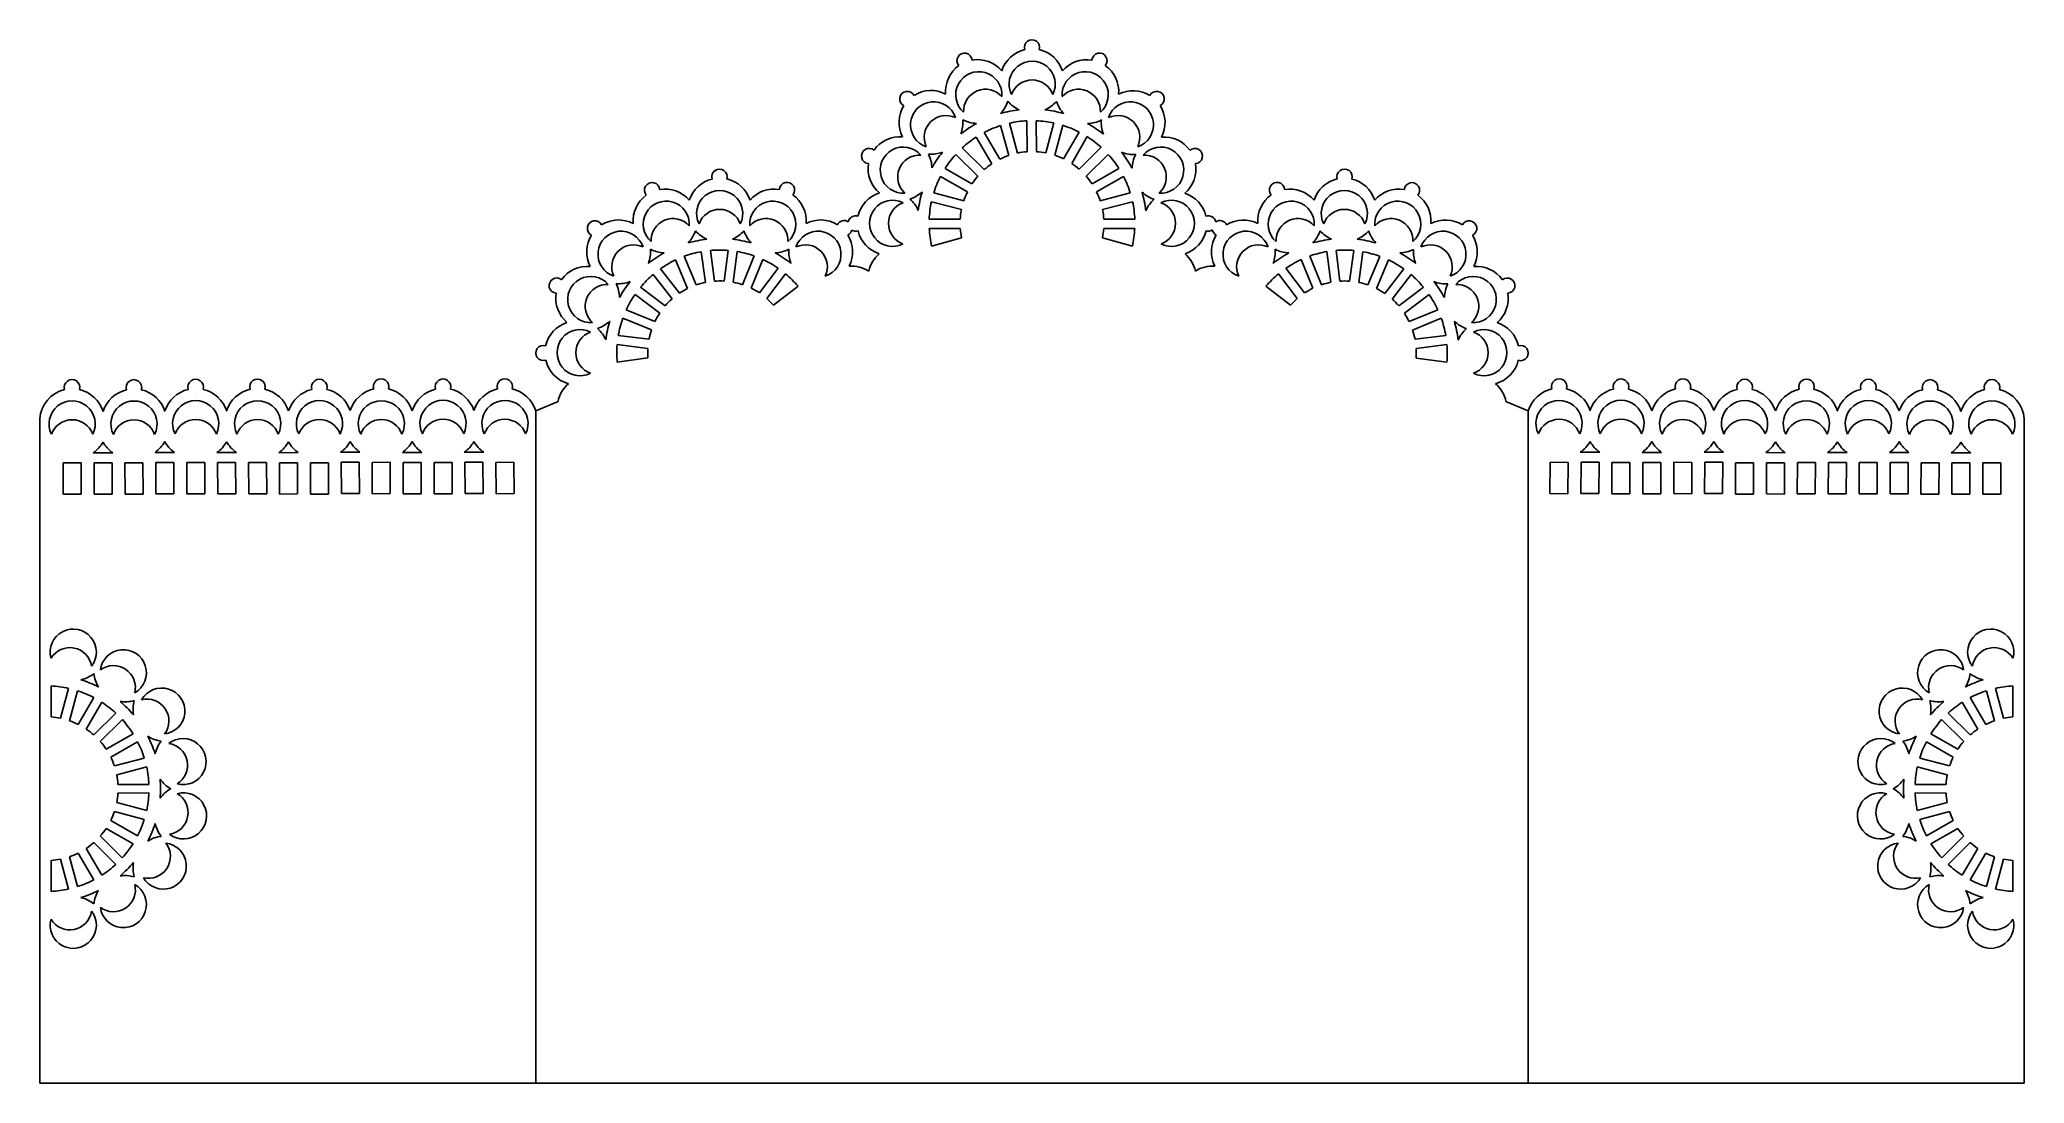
# Model space of a CAD drawing. Extents: x 145 to 405, y 312 to 449.
import ezdxf

# ---------------------------------------------------------------- set-up
doc = ezdxf.new("R2010")
doc.units = 0
doc.layers.get('0').update_dxf_attribs({"linetype": 'CONTINUOUS'})

msp = doc.modelspace()

# ---------------------------------------------------------------- linework, layer by layer
for p, q in [((272.026166, 433.563215), (270.959492, 437.482605)), ((273.195659, 433.881496), (272.128985, 437.800886)), ((274.43803, 434.050012), (274.422114, 438.111928)), ((275.650051, 434.054761), (275.634135, 438.116677)), ((276.893704, 433.895986), (277.929632, 437.823615)), ((278.065655, 433.586879), (279.101583, 437.514508)), ((268.830811, 431.701644), (265.947348, 434.562598)), ((269.822477, 432.468768), (267.777736, 435.978533)), ((270.869744, 433.078891), (268.825002, 436.588656)), ((279.225838, 433.111633), (281.243013, 436.637313)), ((280.277853, 432.509735), (282.295028, 436.035416)), ((281.275501, 431.750405), (284.136455, 434.633868)), ((267.217811, 429.84361), (263.69213, 431.860784)), ((267.977141, 430.841257), (265.093678, 433.702212)), ((282.184651, 430.841255), (285.068115, 433.702209)), ((282.943981, 429.843607), (286.469662, 431.860781)), ((266.615913, 428.791595), (263.090233, 430.808769)), ((283.545878, 428.791592), (287.071559, 430.808765)), ((265.83156, 426.459461), (261.903931, 427.495388)), ((266.140667, 427.631412), (262.213038, 428.66734)), ((284.021124, 427.631409), (287.948753, 428.667335)), ((284.33023, 426.459458), (288.25786, 427.495384)), ((265.672785, 425.215807), (261.610869, 425.199892)), ((265.677534, 424.003787), (261.615618, 423.987871)), ((284.484255, 424.003784), (288.546172, 423.987867)), ((284.489005, 425.215804), (288.550921, 425.199887)), ((265.84605, 422.761416), (261.92666, 421.694741)), ((284.315739, 422.761413), (288.235129, 421.694737)), ((228.880676, 415.494852), (226.392404, 418.705446)), ((229.963417, 416.126955), (228.390894, 419.872164)), ((231.080937, 416.596175), (229.508414, 420.341383)), ((232.290385, 416.926506), (231.740775, 420.951099)), ((233.491268, 417.090502), (232.941659, 421.115095)), ((234.745001, 417.096549), (235.255761, 421.126257)), ((235.947411, 416.944146), (236.458171, 420.973853)), ((237.15999, 416.625497), (238.69631, 420.385701)), ((238.281984, 416.16708), (239.818304, 419.927284)), ((239.370772, 415.545451), (241.827956, 418.7799)), ((310.796491, 415.540764), (308.339732, 418.775536)), ((311.885361, 416.16225), (310.349534, 419.922656)), ((313.007415, 416.62052), (311.471588, 420.380926)), ((314.220035, 416.93901), (313.709805, 420.968784)), ((315.422465, 417.091255), (314.912235, 421.12103)), ((316.676198, 417.085043), (317.226335, 421.109564)), ((317.87706, 416.92089), (318.427198, 420.94541)), ((319.086464, 416.5904), (320.659479, 420.335402)), ((320.203922, 416.121034), (321.776937, 419.866036)), ((321.28658, 415.488788), (323.775274, 418.699056)), ((227.040431, 413.861586), (223.805982, 416.31877)), ((227.922678, 414.752385), (225.434406, 417.96298)), ((240.335888, 414.81226), (242.793072, 418.04671)), ((241.226687, 413.930013), (244.437282, 416.418285)), ((308.940364, 413.92557), (305.730096, 416.414263)), ((309.831279, 414.8077), (307.37452, 418.042472)), ((322.244481, 414.746195), (324.733174, 417.956464)), ((323.126611, 413.85528), (326.361382, 416.31204)), ((226.307241, 412.89647), (223.072792, 415.353654)), ((323.859674, 412.890068), (327.094446, 415.346828)), ((225.227195, 410.685688), (221.46699, 412.222008)), ((225.685612, 411.807682), (221.925408, 413.344002)), ((324.481161, 411.801199), (328.241567, 413.337026)), ((324.939431, 410.679145), (328.699837, 412.214972)), ((224.756142, 408.270699), (220.726435, 408.781459)), ((224.908546, 409.473109), (220.878839, 409.983869)), ((325.25792, 409.466524), (329.287695, 409.976755)), ((325.410166, 408.264094), (329.43994, 408.774325)), ((224.76219, 407.016966), (220.737597, 406.467357)), ((325.403954, 407.010362), (329.428475, 406.460225)), ((212.983602, 401.326358), (210.080895, 400.10853)), ((337.178188, 401.326358), (340.080895, 400.10853)), ((145.080895, 311.940394), (145.080895, 399.047123)), ((210.080895, 311.940394), (210.080895, 400.10853)), ((340.080895, 311.940394), (340.080895, 400.10853)), ((405.080895, 311.940394), (405.080895, 399.047123)), ((150.505204, 393.28539), (148.147012, 393.280013)), ((148.156368, 389.176135), (148.147012, 393.280013)), ((150.51456, 389.181511), (150.505204, 393.28539)), ((154.651475, 394.590671), (152.105041, 394.584865)), ((154.560013, 393.276159), (152.201821, 393.270783)), ((152.211177, 389.166904), (152.201821, 393.270783)), ((154.569369, 389.17228), (154.560013, 393.276159)), ((158.614822, 393.266929), (156.25663, 393.261552)), ((156.265986, 389.157674), (156.25663, 393.261552)), ((158.624178, 389.16305), (158.614822, 393.266929)), ((162.736728, 394.646053), (160.190294, 394.640248)), ((162.645265, 393.331541), (160.287073, 393.326165)), ((160.296429, 389.222286), (160.287073, 393.326165)), ((162.654621, 389.227662), (162.645265, 393.331541)), ((166.700074, 393.322311), (164.341882, 393.316935)), ((164.351238, 389.213056), (164.341882, 393.316935)), ((166.70943, 389.218432), (166.700074, 393.322311)), ((170.846346, 394.627592), (168.299912, 394.621787)), ((170.754883, 393.31308), (168.396691, 393.307704)), ((168.406047, 389.203825), (168.396691, 393.307704)), ((170.764239, 389.209202), (170.754883, 393.31308)), ((174.809692, 393.30385), (172.4515, 393.298474)), ((172.460856, 389.194595), (172.4515, 393.298474)), ((174.819048, 389.199971), (174.809692, 393.30385)), ((178.955964, 394.609131), (176.40953, 394.603326)), ((178.864501, 393.29462), (176.506309, 393.289243)), ((176.515665, 389.185365), (176.506309, 393.289243)), ((178.873857, 389.190741), (178.864501, 393.29462)), ((182.91931, 393.285389), (180.561118, 393.280013)), ((180.570474, 389.176134), (180.561118, 393.280013)), ((182.928666, 389.18151), (182.91931, 393.285389)), ((187.041217, 394.664513), (184.494783, 394.658708)), ((186.949754, 393.350002), (184.591562, 393.344625)), ((184.600918, 389.240747), (184.591562, 393.344625)), ((186.95911, 389.246123), (186.949754, 393.350002)), ((191.004563, 393.340771), (188.646371, 393.335395)), ((188.655727, 389.231516), (188.646371, 393.335395)), ((191.013919, 389.236893), (191.004563, 393.340771)), ((195.150835, 394.646053), (192.604401, 394.640247)), ((195.059372, 393.331541), (192.70118, 393.326165)), ((192.710536, 389.222286), (192.70118, 393.326165)), ((195.068728, 389.227662), (195.059372, 393.331541)), ((199.114181, 393.32231), (196.755989, 393.316934)), ((196.765345, 389.213055), (196.755989, 393.316934)), ((199.123537, 389.218432), (199.114181, 393.32231)), ((203.248457, 394.664514), (200.702022, 394.658708)), ((203.156994, 393.350002), (200.798802, 393.344626)), ((200.808158, 389.240747), (200.798802, 393.344626)), ((203.16635, 389.246123), (203.156994, 393.350002)), ((207.211803, 393.340771), (204.853611, 393.335395)), ((204.862967, 389.231516), (204.853611, 393.335395)), ((207.221159, 389.236893), (207.211803, 393.340771)), ((342.940631, 389.236893), (342.949987, 393.340771)), ((342.949987, 393.340771), (345.308179, 393.335395)), ((345.298823, 389.231516), (345.308179, 393.335395)), ((346.913333, 394.664514), (349.459767, 394.658708)), ((346.99544, 389.246123), (347.004796, 393.350002)), ((347.004796, 393.350002), (349.362988, 393.344626)), ((349.353632, 389.240747), (349.362988, 393.344626)), ((351.038253, 389.218432), (351.047609, 393.32231)), ((351.047609, 393.32231), (353.405801, 393.316934)), ((353.396445, 389.213055), (353.405801, 393.316934)), ((355.010955, 394.646053), (357.557389, 394.640247)), ((355.093062, 389.227662), (355.102418, 393.331541)), ((355.102418, 393.331541), (357.46061, 393.326165)), ((357.451254, 389.222286), (357.46061, 393.326165)), ((359.147871, 389.236893), (359.157227, 393.340771)), ((359.157227, 393.340771), (361.515419, 393.335395)), ((361.506063, 389.231516), (361.515419, 393.335395)), ((363.120573, 394.664513), (365.667007, 394.658708)), ((363.20268, 389.246123), (363.212036, 393.350002)), ((363.212036, 393.350002), (365.570228, 393.344625)), ((365.560872, 389.240747), (365.570228, 393.344625)), ((367.233124, 389.18151), (367.24248, 393.285389)), ((367.24248, 393.285389), (369.600672, 393.280013)), ((369.591316, 389.176134), (369.600672, 393.280013)), ((371.205826, 394.609131), (373.75226, 394.603326)), ((371.287933, 389.190741), (371.297289, 393.29462)), ((371.297289, 393.29462), (373.655481, 393.289243)), ((373.646125, 389.185365), (373.655481, 393.289243)), ((375.342742, 389.199971), (375.352098, 393.30385)), ((375.352098, 393.30385), (377.71029, 393.298474)), ((377.700934, 389.194595), (377.71029, 393.298474)), ((379.315444, 394.627592), (381.861878, 394.621787)), ((379.397551, 389.209202), (379.406907, 393.31308)), ((379.406907, 393.31308), (381.765099, 393.307704)), ((381.755743, 389.203825), (381.765099, 393.307704)), ((383.45236, 389.218432), (383.461716, 393.322311)), ((383.461716, 393.322311), (385.819908, 393.316935)), ((385.810552, 389.213056), (385.819908, 393.316935)), ((387.425062, 394.646053), (389.971496, 394.640248)), ((387.507169, 389.227662), (387.516525, 393.331541)), ((387.516525, 393.331541), (389.874717, 393.326165)), ((389.865361, 389.222286), (389.874717, 393.326165)), ((391.537612, 389.16305), (391.546968, 393.266929)), ((391.546968, 393.266929), (393.90516, 393.261552)), ((393.895804, 389.157674), (393.90516, 393.261552)), ((395.510314, 394.590671), (398.056748, 394.584865)), ((395.592421, 389.17228), (395.601777, 393.276159)), ((395.601777, 393.276159), (397.959969, 393.270783)), ((397.950613, 389.166904), (397.959969, 393.270783)), ((399.64723, 389.181511), (399.656586, 393.28539)), ((399.656586, 393.28539), (402.014778, 393.280013)), ((402.005422, 389.176135), (402.014778, 393.280013)), ((150.51456, 389.181511), (148.156368, 389.176135)), ((154.569369, 389.17228), (152.211177, 389.166904)), ((158.624178, 389.16305), (156.265986, 389.157674)), ((162.654621, 389.227662), (160.296429, 389.222286)), ((166.70943, 389.218432), (164.351238, 389.213056)), ((170.764239, 389.209202), (168.406047, 389.203825)), ((174.819048, 389.199971), (172.460856, 389.194595)), ((178.873857, 389.190741), (176.515665, 389.185365)), ((182.928666, 389.18151), (180.570474, 389.176134)), ((186.95911, 389.246123), (184.600918, 389.240747)), ((191.013919, 389.236893), (188.655727, 389.231516)), ((195.068728, 389.227662), (192.710536, 389.222286)), ((199.123537, 389.218432), (196.765345, 389.213055)), ((203.16635, 389.246123), (200.808158, 389.240747)), ((207.221159, 389.236893), (204.862967, 389.231516)), ((342.940631, 389.236893), (345.298823, 389.231516)), ((346.99544, 389.246123), (349.353632, 389.240747)), ((351.038253, 389.218432), (353.396445, 389.213055)), ((355.093062, 389.227662), (357.451254, 389.222286)), ((359.147871, 389.236893), (361.506063, 389.231516)), ((363.20268, 389.246123), (365.560872, 389.240747)), ((367.233124, 389.18151), (369.591316, 389.176134)), ((371.287933, 389.190741), (373.646125, 389.185365)), ((375.342742, 389.199971), (377.700934, 389.194595)), ((379.397551, 389.209202), (381.755743, 389.203825)), ((383.45236, 389.218432), (385.810552, 389.213056)), ((387.507169, 389.227662), (389.865361, 389.222286)), ((391.537612, 389.16305), (393.895804, 389.157674)), ((395.592421, 389.17228), (397.950613, 389.166904)), ((399.64723, 389.181511), (402.005422, 389.176135)), ((146.564648, 359.96157), (146.580895, 364.023485)), ((403.597142, 359.96157), (403.580895, 364.023485)), ((147.807005, 359.792953), (148.873999, 363.712256)), ((148.976472, 359.474576), (150.043466, 363.393879)), ((150.132855, 358.990158), (152.177883, 362.499756)), ((151.180072, 358.37995), (153.2251, 361.889548)), ((398.981718, 358.37995), (396.93669, 361.889548)), ((400.028935, 358.990158), (397.983907, 362.499756)), ((401.185318, 359.474576), (400.118324, 363.393879)), ((402.354785, 359.792953), (401.287791, 363.712256)), ((152.171676, 357.612744), (155.055372, 360.473463)), ((153.025276, 356.752288), (155.908972, 359.613008)), ((397.136514, 356.752288), (394.252818, 359.613008)), ((397.990114, 357.612744), (395.106418, 360.473463)), ((153.784524, 355.754579), (157.310369, 357.771466)), ((154.386336, 354.702515), (157.912181, 356.719402)), ((395.775454, 354.702515), (392.249609, 356.719402)), ((396.377266, 355.754579), (392.851421, 357.771466)), ((154.861488, 353.542293), (158.789201, 354.577901)), ((395.300302, 353.542293), (391.372589, 354.577901)), ((155.170499, 352.370317), (159.098212, 353.405924)), ((155.329173, 351.12665), (159.391087, 351.110403)), ((394.832617, 351.12665), (390.770702, 351.110403)), ((394.991291, 352.370317), (391.063578, 353.405924)), ((155.170204, 348.744701), (159.097749, 347.708454)), ((155.32908, 349.988341), (159.390997, 350.003927)), ((394.83271, 349.988341), (390.770792, 350.003927)), ((394.991586, 348.744701), (391.064041, 347.708454)), ((154.385661, 346.412631), (157.911178, 344.39517)), ((154.861002, 347.572775), (158.788547, 346.536528)), ((395.300788, 347.572775), (391.373243, 346.536528)), ((395.776129, 346.412631), (392.250612, 344.39517)), ((152.170527, 343.502762), (155.053758, 340.641573)), ((153.024267, 344.363079), (155.907498, 341.50189)), ((153.783678, 345.360665), (157.309195, 343.343204)), ((396.378112, 345.360665), (392.852595, 343.343204)), ((397.137523, 344.363079), (394.254292, 341.50189)), ((397.991262, 343.502762), (395.108032, 340.641573)), ((146.563117, 341.154849), (146.578703, 337.092931)), ((147.805502, 341.323264), (148.871858, 337.403787)), ((148.975021, 341.64145), (150.041377, 337.721973)), ((150.131483, 342.12568), (152.175939, 338.615749)), ((151.178798, 342.735718), (153.223255, 339.225787)), ((398.982991, 342.735718), (396.938535, 339.225787)), ((400.030307, 342.12568), (397.985851, 338.615749)), ((401.186769, 341.64145), (400.120413, 337.721973)), ((402.356288, 341.323264), (401.289932, 337.403787)), ((403.598673, 341.154849), (403.583087, 337.092931)), ((145.080895, 311.940394), (210.080895, 311.940394)), ((210.080895, 311.940394), (340.080895, 311.940394)), ((340.080895, 311.940394), (405.080895, 311.940394))]:
    msp.add_line(p, q)
for centre, radius, start, end in [((275.098042, 443.367863), 4.180709, 103.366063, 162.078964), ((275.080899, 447.743054), 0.997948, 342.488743, 197.960257), ((275.098042, 443.367863), 4.180709, 17.81608, 77.082937), ((267.932439, 441.949358), 4.180709, 125.866063, 184.578964), ((266.242288, 445.984946), 0.997948, 4.988743, 220.460257), ((267.932439, 441.949358), 4.180709, 40.31608, 99.582937), ((275.103031, 442.900039), 3.025214, 333.374492, 206.5685), ((282.261034, 441.936234), 4.180709, 80.866063, 139.578964), ((283.919509, 445.984943), 0.997948, 319.988743, 175.460257), ((282.261034, 441.936234), 4.180709, 355.31608, 54.582937), ((261.855124, 437.896672), 4.180709, 62.81608, 122.082937), ((268.106063, 441.514917), 3.025214, 355.826545, 229.020552), ((268.98912, 439.374957), 2.870566, 41.97349, 182.873607), ((275.101879, 440.585041), 2.870566, 19.521438, 160.421554), ((282.055735, 441.514917), 3.025214, 310.979448, 184.173455), ((281.172678, 439.374957), 2.870566, 357.126393, 138.02651), ((288.330915, 437.872422), 4.180709, 58.366063, 117.078964), ((261.855124, 437.896672), 4.180709, 148.366063, 207.078964), ((258.749275, 440.978277), 0.997948, 27.488743, 242.960257), ((262.189453, 437.569398), 3.025214, 18.374492, 251.5685), ((267.932439, 441.949358), 4.180709, 316.28031, 342.078964), ((275.080895, 424.646651), 14.992481, 96.417126, 105.977918), ((275.098042, 443.367863), 4.180709, 220.31608, 246.114734), ((275.098042, 443.367863), 4.180709, 293.78031, 319.578964), ((275.080895, 424.646651), 14.992481, 73.917126, 83.477918), ((282.261034, 441.936234), 4.180709, 197.81608, 223.614734), ((287.972344, 437.569398), 3.025214, 288.4315, 161.625508), ((291.41252, 440.978271), 0.997948, 297.488743, 152.960257), ((288.330915, 437.872422), 4.180709, 332.81608, 32.082937), ((263.825589, 435.931633), 2.870566, 64.521438, 205.421554), ((261.855124, 437.896672), 4.180709, 338.78031, 4.578964), ((275.080895, 424.646651), 14.992481, 118.917126, 128.477918), ((267.932439, 441.949358), 4.180709, 242.81608, 268.614734), ((275.080895, 424.646651), 13.481383, 107.800928, 117.648072), ((275.080895, 424.646651), 13.481383, 92.800928, 102.648072), ((275.080895, 424.646651), 13.481383, 77.800928, 87.648072), ((275.080895, 424.646651), 13.481383, 62.800928, 72.648072), ((282.261034, 441.936234), 4.180709, 271.28031, 297.078964), ((275.080895, 424.646651), 14.992481, 51.417126, 60.977918), ((288.330915, 437.872422), 4.180709, 175.31608, 201.114734), ((286.336208, 435.931633), 2.870566, 334.578446, 115.478562), ((253.742603, 433.485265), 0.997948, 49.988743, 265.460257), ((257.791312, 431.826791), 4.180709, 85.31608, 144.582937), ((258.221279, 431.642365), 3.025214, 40.826545, 274.020552), ((275.080895, 424.646651), 13.481383, 122.800928, 132.648072), ((275.080895, 424.646651), 13.481383, 47.800928, 57.648072), ((291.940518, 431.642365), 3.025214, 265.979448, 139.173455), ((292.383601, 431.795107), 4.180709, 35.866063, 94.578964), ((296.41919, 433.485258), 0.997948, 274.988743, 130.460257), ((234.142593, 430.785588), 0.997948, 342.540608, 198.012123), ((257.791312, 431.826791), 4.180709, 170.866063, 229.578964), ((260.358874, 430.7536), 2.870566, 86.97349, 227.873607), ((261.855124, 437.896672), 4.180709, 265.31608, 291.114734), ((257.791312, 431.826791), 4.180709, 1.28031, 27.078964), ((275.080895, 424.646651), 14.992481, 141.417126, 150.977918), ((275.080895, 424.646651), 13.481383, 137.800928, 147.648072), ((275.080895, 424.646651), 9.42531, 123.910964, 131.538036), ((275.080895, 424.646651), 9.42531, 108.910964, 116.538036), ((275.080895, 424.646651), 9.42531, 93.910964, 101.538036), ((275.080895, 424.646651), 9.42531, 78.910964, 86.538036), ((275.080895, 424.646651), 9.42531, 63.910964, 71.538036), ((275.080895, 424.646651), 9.42531, 48.910964, 56.538036), ((275.080895, 424.646651), 13.481383, 32.351909, 42.199054), ((288.330915, 437.872422), 4.180709, 248.78031, 274.578964), ((275.080895, 424.646651), 14.992481, 28.917126, 38.477918), ((292.383601, 431.795107), 4.180709, 152.81608, 178.614734), ((289.802923, 430.7536), 2.870566, 312.126393, 93.02651), ((292.383601, 431.795107), 4.180709, 310.31608, 9.582937), ((316.02667, 430.780215), 0.997948, 341.980358, 197.451872), ((225.305578, 429.01948), 0.997948, 5.040608, 220.512123), ((226.999381, 424.985423), 4.180709, 40.367945, 99.634802), ((234.163697, 426.410415), 4.180709, 103.417929, 162.13083), ((234.163697, 426.410415), 4.180709, 17.867945, 77.134802), ((241.327982, 424.98527), 4.180709, 80.917929, 139.63083), ((242.982791, 429.035479), 0.997948, 320.040608, 175.512123), ((275.080895, 424.646651), 13.481383, 152.800928, 162.648072), ((275.080895, 424.646651), 9.42531, 138.910964, 146.538036), ((275.080895, 424.646651), 9.42531, 33.461946, 41.089017), ((275.080895, 424.646651), 13.481383, 17.351909, 27.199054), ((307.186242, 429.031266), 0.997948, 4.480358, 219.951872), ((308.84052, 424.98084), 4.180709, 40.361651, 99.074552), ((316.004992, 426.405044), 4.180709, 102.857679, 162.124535), ((316.004992, 426.405044), 4.180709, 17.861651, 76.574552), ((323.169121, 424.979112), 4.180709, 80.357679, 139.624535), ((324.863454, 429.012947), 0.997948, 319.480358, 174.951872), ((226.999381, 424.985423), 4.180709, 125.917929, 184.63083), ((227.167757, 424.557451), 3.025214, 355.826545, 229.020552), ((234.164726, 425.942574), 3.025214, 333.374492, 206.5685), ((234.163574, 423.627575), 2.870566, 19.521438, 160.421554), ((241.117429, 424.557451), 3.025214, 310.979448, 184.173455), ((241.327982, 424.98527), 4.180709, 355.367945, 54.634802), ((256.359683, 424.663798), 4.180709, 107.81608, 167.082937), ((256.827507, 424.668787), 3.025214, 63.374492, 296.5685), ((259.142505, 424.667636), 2.870566, 109.521438, 250.421554), ((257.791312, 431.826791), 4.180709, 287.81608, 313.614734), ((256.359683, 424.663798), 4.180709, 23.78031, 49.578964), ((275.080895, 424.646651), 14.992481, 163.917126, 173.477918), ((275.080895, 424.646651), 13.481383, 167.800928, 177.648072), ((275.080895, 424.646651), 9.42531, 168.910964, 176.538036), ((275.080895, 424.646651), 9.42531, 153.910964, 161.538036), ((275.080895, 424.646651), 9.42531, 18.461946, 26.089017), ((275.080895, 424.646651), 9.42531, 3.461946, 11.089017), ((275.080895, 424.646651), 13.481383, 2.351909, 12.199054), ((292.383601, 431.795107), 4.180709, 226.28031, 252.078964), ((275.080895, 424.646651), 14.992481, 6.417126, 15.977918), ((293.802107, 424.629504), 4.180709, 130.31608, 156.114734), ((293.33429, 424.668787), 3.025214, 243.4315, 116.625508), ((291.019292, 424.667636), 2.870566, 289.578446, 70.478562), ((293.802107, 424.629504), 4.180709, 13.366063, 72.078964), ((308.84052, 424.98084), 4.180709, 125.357679, 184.624535), ((309.044361, 424.557451), 3.025214, 355.826545, 229.020552), ((315.997064, 425.942574), 3.025214, 333.4315, 206.625508), ((315.998216, 423.627575), 2.870566, 19.578446, 160.478562), ((322.994033, 424.557451), 3.025214, 310.979448, 184.173455), ((323.169121, 424.979112), 4.180709, 355.361651, 54.074552), ((217.8171, 424.00603), 0.997948, 27.540608, 243.012123), ((220.925737, 420.927238), 4.180709, 62.867945, 122.134802), ((228.050814, 422.417491), 2.870566, 41.97349, 182.873607), ((240.234372, 422.417491), 2.870566, 357.126393, 138.02651), ((247.40154, 420.926955), 4.180709, 58.417929, 117.13083), ((250.480332, 424.035592), 0.997948, 57.675787, 153.012123), ((251.984493, 424.646655), 0.997948, 72.488743, 166.542959), ((275.080895, 424.646651), 13.481383, 182.800928, 192.648072), ((275.080895, 424.646651), 9.42531, 183.910964, 191.538036), ((275.080895, 424.646651), 9.42531, 348.461946, 356.089017), ((275.080895, 424.646651), 13.481383, 347.351909, 357.199054), ((298.177297, 424.646648), 0.997948, 13.076612, 107.960257), ((299.688046, 424.032363), 0.997948, 26.980358, 122.669144), ((302.76643, 420.923322), 4.180709, 62.861651, 121.574552), ((309.927417, 422.417491), 2.870566, 41.97349, 182.873607), ((322.110976, 422.417491), 2.870566, 357.126393, 138.02651), ((329.242232, 420.92013), 4.180709, 57.857679, 117.124535), ((332.351274, 423.998514), 0.997948, 296.980358, 152.451872), ((220.925737, 420.927238), 4.180709, 148.417929, 207.13083), ((221.251148, 420.611932), 3.025214, 18.374492, 251.5685), ((222.887284, 418.974167), 2.870566, 64.521438, 205.421554), ((220.925737, 420.927238), 4.180709, 338.832176, 4.63083), ((226.999381, 424.985423), 4.180709, 242.867945, 268.666599), ((226.999381, 424.985423), 4.180709, 316.332176, 342.13083), ((234.163497, 407.689195), 14.992481, 96.468991, 106.029784), ((234.163697, 426.410415), 4.180709, 220.367945, 246.166599), ((234.163697, 426.410415), 4.180709, 293.832176, 319.63083), ((234.163497, 407.689195), 14.992481, 73.968991, 83.529784), ((241.327982, 424.98527), 4.180709, 197.867945, 223.666599), ((241.327982, 424.98527), 4.180709, 271.332176, 297.13083), ((247.40154, 420.926955), 4.180709, 175.367945, 201.166599), ((247.034039, 420.611932), 3.025214, 288.4315, 161.625508), ((245.397902, 418.974167), 2.870566, 334.578446, 115.478562), ((250.500901, 424.022461), 0.997948, 296.936287, 346.566769), ((247.40154, 420.926955), 4.180709, 333.390635, 31.844783), ((251.984493, 424.646655), 0.997948, 239.069283, 287.960257), ((256.359683, 424.663798), 4.180709, 193.366063, 252.078964), ((293.802107, 424.629504), 4.180709, 288.560994, 347.082937), ((298.177297, 424.646648), 0.997948, 252.488743, 301.272913), ((302.76643, 420.923322), 4.180709, 148.147698, 206.601846), ((299.667475, 424.019235), 0.997948, 193.061774, 243.056194), ((303.127751, 420.611932), 3.025214, 18.374492, 251.5685), ((304.763887, 418.974167), 2.870566, 64.521438, 205.421554), ((302.76643, 420.923322), 4.180709, 338.825881, 4.624535), ((308.84052, 424.98084), 4.180709, 242.861651, 268.660305), ((316.002735, 407.683825), 14.992481, 96.462697, 106.023489), ((308.84052, 424.98084), 4.180709, 316.325881, 342.124535), ((316.004992, 426.405044), 4.180709, 220.361651, 246.160305), ((316.004992, 426.405044), 4.180709, 293.825881, 319.624535), ((316.002735, 407.683825), 14.992481, 73.962697, 83.523489), ((323.169121, 424.979112), 4.180709, 197.861651, 223.660305), ((323.169121, 424.979112), 4.180709, 271.325881, 297.124535), ((329.242232, 420.92013), 4.180709, 175.361651, 201.160305), ((328.910642, 420.611932), 3.025214, 288.4315, 161.625508), ((327.274506, 418.974167), 2.870566, 334.578446, 115.478562), ((329.242232, 420.92013), 4.180709, 332.861651, 31.574552), ((216.867422, 414.85368), 4.180709, 85.367945, 144.634802), ((234.163497, 407.689195), 14.992481, 118.968991, 128.529784), ((234.163497, 407.689195), 13.481383, 115.352793, 125.199938), ((234.163497, 407.689195), 13.481383, 100.352793, 110.199938), ((234.163497, 407.689195), 13.481383, 85.352793, 95.199938), ((234.163497, 407.689195), 13.481383, 70.352793, 80.199938), ((234.163497, 407.689195), 13.481383, 55.352793, 65.199938), ((234.163497, 407.689195), 14.992481, 51.468991, 61.029784), ((251.446571, 414.884981), 4.180709, 57.422143, 94.213067), ((257.778189, 417.498195), 4.180709, 130.31608, 167.43214), ((292.40996, 417.493871), 4.180709, 12.746673, 49.359782), ((298.720606, 414.881879), 4.180709, 85.779414, 122.283755), ((316.002735, 407.683825), 14.992481, 118.962697, 128.523489), ((316.002735, 407.683825), 13.481383, 114.792543, 124.639688), ((316.002735, 407.683825), 13.481383, 99.792543, 109.639688), ((316.002735, 407.683825), 13.481383, 84.792543, 94.639688), ((316.002735, 407.683825), 13.481383, 69.792543, 79.639688), ((316.002735, 407.683825), 13.481383, 54.792543, 64.639688), ((316.002735, 407.683825), 14.992481, 51.462697, 61.023489), ((333.29975, 414.84604), 4.180709, 35.357679, 94.624535), ((212.817213, 416.508489), 0.997948, 50.040608, 265.512123), ((217.282973, 414.684899), 3.025214, 40.826545, 274.020552), ((219.420569, 413.796135), 2.870566, 86.97349, 227.873607), ((220.925737, 420.927238), 4.180709, 265.367945, 291.166599), ((216.867422, 414.85368), 4.180709, 1.332176, 27.13083), ((234.163497, 407.689195), 14.992481, 141.468991, 151.029784), ((234.163497, 407.689195), 13.481383, 130.352793, 140.199938), ((234.163497, 407.689195), 9.42531, 116.46283, 124.089901), ((234.163497, 407.689195), 9.42531, 101.46283, 109.089901), ((234.163497, 407.689195), 9.42531, 86.46283, 94.089901), ((234.163497, 407.689195), 9.42531, 71.46283, 79.089901), ((234.163497, 407.689195), 9.42531, 56.46283, 64.089901), ((234.163497, 407.689195), 13.481383, 40.352793, 50.199938), ((316.002735, 407.683825), 13.481383, 129.792543, 139.639688), ((316.002735, 407.683825), 9.42531, 115.90258, 123.529651), ((316.002735, 407.683825), 9.42531, 100.90258, 108.529651), ((316.002735, 407.683825), 9.42531, 85.90258, 93.529651), ((316.002735, 407.683825), 9.42531, 70.90258, 78.529651), ((316.002735, 407.683825), 9.42531, 55.90258, 63.529651), ((316.002735, 407.683825), 13.481383, 39.792543, 49.639688), ((329.242232, 420.92013), 4.180709, 248.825881, 274.624535), ((316.002735, 407.683825), 14.992481, 28.962697, 38.523489), ((333.29975, 414.84604), 4.180709, 152.861651, 178.660305), ((332.878816, 414.684899), 3.025214, 265.979448, 139.173455), ((330.741221, 413.796135), 2.870566, 312.126393, 93.02651), ((337.350177, 416.500318), 0.997948, 274.480358, 129.951872), ((216.867422, 414.85368), 4.180709, 170.917929, 229.63083), ((234.163497, 407.689195), 13.481383, 145.352793, 155.199938), ((234.163497, 407.689195), 9.42531, 131.46283, 139.089901), ((234.163497, 407.689195), 9.42531, 41.46283, 49.089901), ((316.002735, 407.683825), 9.42531, 130.90258, 138.529651), ((316.002735, 407.683825), 9.42531, 40.90258, 48.529651), ((316.002735, 407.683825), 13.481383, 24.792543, 34.639688), ((333.29975, 414.84604), 4.180709, 310.361651, 9.074552), ((215.442277, 407.689395), 4.180709, 107.867945, 167.134802), ((215.442277, 407.689395), 4.180709, 23.832176, 49.63083), ((216.867422, 414.85368), 4.180709, 287.867945, 313.666599), ((234.163497, 407.689195), 14.992481, 163.968991, 173.529784), ((234.163497, 407.689195), 13.481383, 160.352793, 170.199938), ((234.163497, 407.689195), 9.42531, 146.46283, 154.089901), ((316.002735, 407.683825), 9.42531, 25.90258, 33.529651), ((316.002735, 407.683825), 13.481383, 9.792543, 19.639688), ((316.002735, 407.683825), 14.992481, 6.462697, 16.023489), ((333.29975, 414.84604), 4.180709, 226.325881, 252.124535), ((334.723955, 407.681568), 4.180709, 130.361651, 156.160305), ((334.723955, 407.681568), 4.180709, 12.857679, 72.124535), ((211.067104, 407.668291), 0.997948, 72.540608, 288.012123), ((215.889201, 407.711321), 3.025214, 63.374492, 296.5685), ((218.2042, 407.71017), 2.870566, 109.521438, 250.421554), ((234.163497, 407.689195), 13.481383, 175.352793, 185.199938), ((234.163497, 407.689195), 9.42531, 176.46283, 184.089901), ((234.163497, 407.689195), 9.42531, 161.46283, 169.089901), ((316.002735, 407.683825), 9.42531, 10.90258, 18.529651), ((316.002735, 407.683825), 9.42531, 355.90258, 3.529651), ((316.002735, 407.683825), 13.481383, 354.792543, 4.639688), ((334.272588, 407.711321), 3.025214, 243.4315, 116.625508), ((331.95759, 407.71017), 2.870566, 289.578446, 70.478562), ((339.099125, 407.65989), 0.997948, 251.980358, 107.451872), ((215.442277, 407.689395), 4.180709, 193.417929, 255.090191), ((334.723955, 407.681568), 4.180709, 284.961032, 346.574552), ((149.317103, 403.176775), 1.016952, 342.410792, 197.882306), ((157.426721, 403.158314), 1.016952, 342.410792, 197.882306), ((165.511974, 403.213697), 1.016952, 342.410792, 197.882306), ((173.609596, 403.232158), 1.016952, 342.410792, 197.882306), ((181.719214, 403.213697), 1.016952, 342.410792, 197.882306), ((189.804466, 403.269079), 1.016952, 342.410792, 197.882306), ((197.914084, 403.250618), 1.016952, 342.410792, 197.882306), ((206.011706, 403.269079), 1.016952, 342.410792, 197.882306), ((217.074444, 400.464188), 4.180709, 130.368613, 168.098737), ((333.087345, 400.464188), 4.180709, 11.901263, 49.486367), ((344.150084, 403.269079), 1.016952, 342.117694, 197.589208), ((352.247706, 403.250618), 1.016952, 342.117694, 197.589208), ((360.357324, 403.269079), 1.016952, 342.117694, 197.589208), ((368.442576, 403.213697), 1.016952, 342.117694, 197.589208), ((376.552194, 403.232158), 1.016952, 342.117694, 197.589208), ((384.649816, 403.213697), 1.016952, 342.117694, 197.589208), ((392.735069, 403.158314), 1.016952, 342.117694, 197.589208), ((400.844687, 403.176775), 1.016952, 342.117694, 197.589208), ((149.328507, 398.718245), 4.260325, 103.288112, 175.572623), ((149.32724, 398.370683), 3.025214, 333.374492, 206.5685), ((149.328507, 398.718245), 4.260325, 17.738129, 77.004986), ((157.438125, 398.699785), 4.260325, 103.288112, 162.001013), ((157.436858, 398.352222), 3.025214, 333.374492, 206.5685), ((157.438125, 398.699785), 4.260325, 17.738129, 77.004986), ((165.523378, 398.755167), 4.260325, 103.288112, 162.001013), ((165.52211, 398.407604), 3.025214, 333.374492, 206.5685), ((165.523378, 398.755167), 4.260325, 17.738129, 77.004986), ((173.621, 398.773628), 4.260325, 103.288112, 162.001013), ((173.631728, 398.389143), 3.025214, 333.374492, 206.5685), ((173.621, 398.773628), 4.260325, 17.738129, 77.004986), ((181.730618, 398.755167), 4.260325, 103.288112, 162.001013), ((181.72935, 398.407604), 3.025214, 333.374492, 206.5685), ((181.730618, 398.755167), 4.260325, 18.783901, 77.004986), ((189.81587, 398.810549), 4.260325, 103.288112, 162.001013), ((189.838968, 398.389144), 3.025214, 333.374492, 206.5685), ((189.81587, 398.810549), 4.260325, 17.738129, 77.004986), ((197.925488, 398.792088), 4.260325, 103.288112, 162.001013), ((197.924221, 398.444526), 3.025214, 333.374492, 206.5685), ((197.925488, 398.792088), 4.260325, 18.260234, 77.004986), ((206.02311, 398.810549), 4.260325, 103.288112, 162.001013), ((206.033839, 398.426065), 3.025214, 333.374492, 206.5685), ((206.02311, 398.810549), 4.260325, 17.738129, 77.004986), ((344.13868, 398.810549), 4.260325, 102.995014, 162.261871), ((344.127951, 398.426065), 3.025214, 333.4315, 206.625508), ((344.13868, 398.810549), 4.260325, 17.998987, 76.711888), ((352.236302, 398.792088), 4.260325, 102.995014, 162.261871), ((352.237569, 398.444526), 3.025214, 333.4315, 206.625508), ((352.236302, 398.792088), 4.260325, 17.998987, 76.711888), ((360.34592, 398.810549), 4.260325, 102.995014, 162.261871), ((360.322822, 398.389144), 3.025214, 333.4315, 206.625508), ((360.34592, 398.810549), 4.260325, 17.998987, 76.711888), ((368.431172, 398.755167), 4.260325, 102.995014, 161.216099), ((368.43244, 398.407604), 3.025214, 333.4315, 206.625508), ((368.431172, 398.755167), 4.260325, 17.998987, 76.711888), ((376.54079, 398.773628), 4.260325, 102.995014, 162.261871), ((376.530062, 398.389143), 3.025214, 333.4315, 206.625508), ((376.54079, 398.773628), 4.260325, 17.998987, 76.711888), ((384.638412, 398.755167), 4.260325, 102.995014, 162.261871), ((384.63968, 398.407604), 3.025214, 333.4315, 206.625508), ((384.638412, 398.755167), 4.260325, 17.998987, 76.711888), ((392.723665, 398.699785), 4.260325, 102.995014, 161.216099), ((392.724932, 398.352222), 3.025214, 333.4315, 206.625508), ((392.723665, 398.699785), 4.260325, 17.998987, 76.711888), ((400.833283, 398.718245), 4.260325, 102.995014, 162.261871), ((400.83455, 398.370683), 3.025214, 333.4315, 206.625508), ((400.833283, 398.718245), 4.260325, 4.427377, 76.711888), ((149.326088, 396.055685), 2.870566, 19.521438, 160.421554), ((157.435706, 396.037224), 2.870566, 19.521438, 160.421554), ((165.520958, 396.092606), 2.870566, 19.521438, 160.421554), ((173.630576, 396.074145), 2.870566, 19.521438, 160.421554), ((181.728198, 396.092606), 2.870566, 19.521438, 160.421554), ((189.837816, 396.074146), 2.870566, 19.521438, 160.421554), ((197.923069, 396.129528), 2.870566, 19.521438, 160.421554), ((206.032687, 396.111067), 2.870566, 19.521438, 160.421554), ((344.129103, 396.111067), 2.870566, 19.578446, 160.478562), ((352.238721, 396.129528), 2.870566, 19.578446, 160.478562), ((360.323974, 396.074146), 2.870566, 19.578446, 160.478562), ((368.433592, 396.092606), 2.870566, 19.578446, 160.478562), ((376.531213, 396.074145), 2.870566, 19.578446, 160.478562), ((384.640832, 396.092606), 2.870566, 19.578446, 160.478562), ((392.726084, 396.037224), 2.870566, 19.578446, 160.478562), ((400.835702, 396.055685), 2.870566, 19.578446, 160.478562), ((149.648438, 398.065593), 4.260325, 305.213412, 331.012066), ((157.092183, 398.082564), 4.260325, 209.249181, 235.047835), ((157.73369, 398.120976), 4.260325, 305.213412, 331.012066), ((165.177436, 398.137946), 4.260325, 209.249181, 235.047835), ((165.843308, 398.102515), 4.260325, 305.213412, 331.012066), ((173.287054, 398.119485), 4.260325, 209.249181, 235.047835), ((173.952926, 398.084054), 4.260325, 305.213412, 331.012066), ((181.396672, 398.101024), 4.260325, 209.249181, 235.047835), ((182.038179, 398.139436), 4.260325, 305.213412, 331.012066), ((189.481924, 398.156406), 4.260325, 209.249181, 235.047835), ((190.147797, 398.120975), 4.260325, 305.213412, 331.012066), ((197.591542, 398.137946), 4.260325, 209.249181, 235.047835), ((198.245419, 398.139436), 4.260325, 305.213412, 331.012066), ((205.689164, 398.156407), 4.260325, 209.249181, 235.047835), ((344.472626, 398.156407), 4.260325, 304.952165, 330.750819), ((351.916371, 398.139436), 4.260325, 208.987934, 234.786588), ((352.570248, 398.137946), 4.260325, 304.952165, 330.750819), ((360.013993, 398.120975), 4.260325, 208.987934, 234.786588), ((360.679866, 398.156406), 4.260325, 304.952165, 330.750819), ((368.123611, 398.139436), 4.260325, 208.987934, 234.786588), ((368.765118, 398.101024), 4.260325, 304.952165, 330.750819), ((376.208864, 398.084054), 4.260325, 208.987934, 234.786588), ((376.874736, 398.119485), 4.260325, 304.952165, 330.750819), ((384.318482, 398.102515), 4.260325, 208.987934, 234.786588), ((384.984354, 398.137946), 4.260325, 304.952165, 330.750819), ((392.4281, 398.120976), 4.260325, 208.987934, 234.786588), ((393.069607, 398.082564), 4.260325, 304.952165, 330.750819), ((400.513352, 398.065593), 4.260325, 208.987934, 234.786588), ((149.479694, 368.45747), 3.025214, 322.194098, 195.388106), ((400.682096, 368.45747), 3.025214, 344.611894, 217.805902), ((149.029689, 366.18663), 2.870566, 8.341044, 149.24116), ((156.031872, 365.750515), 3.025214, 299.799054, 172.993061), ((154.750639, 363.822391), 2.870566, 345.945999, 126.846116), ((394.129917, 365.750515), 3.025214, 7.006939, 240.200946), ((395.411151, 363.822391), 2.870566, 53.153884, 194.054001), ((401.132101, 366.18663), 2.870566, 30.75884, 171.658956), ((145.921016, 350.558262), 13.481383, 77.347255, 87.1944), ((149.573342, 368.919759), 4.180709, 282.582797, 308.381451), ((145.921016, 350.558262), 14.992481, 62.719613, 72.280405), ((156.321966, 366.124389), 4.180709, 186.618567, 212.417221), ((404.240773, 350.558262), 14.992481, 107.719595, 117.280387), ((393.839824, 366.124389), 4.180709, 327.582779, 353.381433), ((400.588448, 368.919759), 4.180709, 231.618549, 257.417203), ((404.240773, 350.558262), 13.481383, 92.8056, 102.652745), ((145.921016, 350.558262), 13.481383, 62.347255, 72.1944), ((145.921016, 350.558262), 13.481383, 47.347255, 57.1944), ((156.321966, 366.124389), 4.180709, 260.082797, 285.881451), ((145.921016, 350.558262), 14.992481, 40.219613, 49.780405), ((161.48714, 360.959217), 4.180709, 164.118567, 189.917221), ((161.071163, 360.732653), 3.025214, 277.251107, 150.445114), ((159.148518, 359.443215), 2.870566, 323.398052, 104.298169), ((389.090627, 360.732653), 3.025214, 29.554886, 262.748893), ((391.013272, 359.443215), 2.870566, 75.701831, 216.601948), ((388.67465, 360.959217), 4.180709, 350.082779, 15.881433), ((393.839824, 366.124389), 4.180709, 254.118549, 279.917203), ((404.240773, 350.558262), 14.992481, 130.219595, 139.780387), ((404.240773, 350.558262), 13.481383, 122.8056, 132.652745), ((404.240773, 350.558262), 13.481383, 107.8056, 117.652745), ((145.921016, 350.558262), 9.42531, 78.457292, 86.084363), ((145.921016, 350.558262), 9.42531, 63.457292, 71.084363), ((145.921016, 350.558262), 13.481383, 32.347255, 42.1944), ((404.240773, 350.558262), 13.481383, 137.8056, 147.652745), ((404.240773, 350.558262), 9.42531, 108.915637, 116.542708), ((404.240773, 350.558262), 9.42531, 93.915637, 101.542708), ((145.921016, 350.558262), 9.42531, 48.457292, 56.084363), ((145.921016, 350.558262), 9.42531, 33.457292, 41.084363), ((145.921016, 350.558262), 13.481383, 17.347255, 27.1944), ((145.921016, 350.558262), 14.992481, 17.719613, 27.280405), ((161.48714, 360.959217), 4.180709, 237.582797, 263.381451), ((164.282512, 354.210593), 4.180709, 141.618567, 167.417221), ((163.85782, 354.10766), 3.025214, 255.180847, 128.374855), ((161.591561, 353.635128), 2.870566, 301.327793, 82.227909), ((386.303969, 354.10766), 3.025214, 51.625145, 284.819153), ((388.570229, 353.635128), 2.870566, 97.772091, 238.672207), ((388.67465, 360.959217), 4.180709, 276.618549, 302.417203), ((385.879277, 354.210593), 4.180709, 12.582779, 38.381433), ((404.240773, 350.558262), 14.992481, 152.719595, 162.280387), ((404.240773, 350.558262), 13.481383, 152.8056, 162.652745), ((404.240773, 350.558262), 9.42531, 138.915637, 146.542708), ((404.240773, 350.558262), 9.42531, 123.915637, 131.542708), ((145.921016, 350.558262), 9.42531, 18.457292, 26.084363), ((404.240773, 350.558262), 9.42531, 153.915637, 161.542708), ((145.921016, 350.558262), 9.42531, 3.457292, 11.084363), ((145.921016, 350.558262), 13.481383, 2.347255, 12.1944), ((145.921016, 350.558262), 14.992481, 355.219613, 4.780405), ((164.282512, 354.210593), 4.180709, 215.082797, 240.881451), ((385.879277, 354.210593), 4.180709, 299.118549, 324.917203), ((404.240773, 350.558262), 14.992481, 175.219595, 184.780387), ((404.240773, 350.558262), 13.481383, 167.8056, 177.652745), ((404.240773, 350.558262), 9.42531, 168.915637, 176.542708), ((145.921016, 350.558262), 9.42531, 348.90631, 356.533381), ((145.921016, 350.558262), 13.481383, 347.796274, 357.643418), ((164.282514, 346.905936), 4.180709, 119.118567, 144.917221), ((163.92036, 346.996438), 3.025214, 232.6329, 105.826907), ((161.646141, 347.429038), 2.870566, 278.779846, 59.679962), ((386.241429, 346.996438), 3.025214, 74.173093, 307.3671), ((388.515649, 347.429038), 2.870566, 120.320038, 261.220154), ((385.879276, 346.905936), 4.180709, 35.082779, 60.881433), ((404.240773, 350.558262), 13.481383, 182.356582, 192.203726), ((404.240773, 350.558262), 9.42531, 183.466619, 191.09369), ((145.921016, 350.558262), 9.42531, 333.90631, 341.533381), ((145.921016, 350.558262), 13.481383, 332.796274, 342.643418), ((145.921016, 350.558262), 14.992481, 332.719613, 342.280405), ((164.282514, 346.905936), 4.180709, 192.582797, 218.381451), ((385.879276, 346.905936), 4.180709, 321.618549, 347.417203), ((404.240773, 350.558262), 14.992481, 197.719595, 207.280387), ((404.240773, 350.558262), 13.481383, 197.356582, 207.203726), ((404.240773, 350.558262), 9.42531, 198.466619, 206.09369), ((145.921016, 350.558262), 9.42531, 303.90631, 311.533381), ((145.921016, 350.558262), 9.42531, 318.90631, 326.533381), ((145.921016, 350.558262), 13.481383, 317.796274, 327.643418), ((159.335187, 341.686357), 2.870566, 256.384801, 37.284917), ((161.273066, 340.419928), 3.025214, 210.237855, 83.431863), ((161.487143, 340.157312), 4.180709, 96.618567, 122.417221), ((388.888724, 340.419928), 3.025214, 96.568137, 329.762145), ((390.826603, 341.686357), 2.870566, 142.715083, 283.615199), ((388.674647, 340.157312), 4.180709, 57.582779, 83.381433), ((404.240773, 350.558262), 13.481383, 212.356582, 222.203726), ((404.240773, 350.558262), 9.42531, 213.466619, 221.09369), ((404.240773, 350.558262), 9.42531, 228.466619, 236.09369), ((145.921016, 350.558262), 9.42531, 273.90631, 281.533381), ((145.921016, 350.558262), 9.42531, 288.90631, 296.533381), ((145.921016, 350.558262), 13.481383, 302.796274, 312.643418), ((145.921016, 350.558262), 14.992481, 310.219613, 319.780405), ((161.487143, 340.157312), 4.180709, 170.082797, 195.881451), ((388.674647, 340.157312), 4.180709, 344.118549, 9.917203), ((404.240773, 350.558262), 14.992481, 220.219595, 229.780387), ((404.240773, 350.558262), 13.481383, 227.356582, 237.203726), ((404.240773, 350.558262), 9.42531, 243.466619, 251.09369), ((404.240773, 350.558262), 9.42531, 258.466619, 266.09369), ((145.921016, 350.558262), 13.481383, 287.796274, 297.643418), ((156.321971, 334.992138), 4.180709, 74.118567, 99.917221), ((393.839819, 334.992138), 4.180709, 80.082779, 105.881433), ((404.240773, 350.558262), 13.481383, 242.356582, 252.203726), ((145.921016, 350.558262), 13.481383, 272.796274, 282.643418), ((145.921016, 350.558262), 14.992481, 287.719613, 297.280405), ((149.573348, 332.196766), 4.180709, 51.618567, 77.417221), ((156.321971, 334.992138), 4.180709, 147.582797, 173.381451), ((156.031872, 335.366014), 3.025214, 187.006939, 60.200946), ((154.750639, 337.294137), 2.870566, 233.153884, 14.054001), ((394.129917, 335.366014), 3.025214, 119.799054, 352.993061), ((395.411151, 337.294137), 2.870566, 165.945999, 306.846116), ((404.240773, 350.558262), 14.992481, 242.719595, 252.280387), ((393.839819, 334.992138), 4.180709, 6.618549, 32.417203), ((400.588442, 332.196766), 4.180709, 102.582779, 128.381433), ((404.240773, 350.558262), 13.481383, 257.356582, 267.203726), ((149.479694, 332.659059), 3.025214, 164.611894, 37.805902), ((149.029689, 334.929899), 2.870566, 210.75884, 351.658956), ((400.682096, 332.659059), 3.025214, 142.194098, 15.388106), ((401.132101, 334.929899), 2.870566, 188.341044, 329.24116)]:
    msp.add_arc(centre, radius, start, end)

doc.saveas('drawing.dxf')
